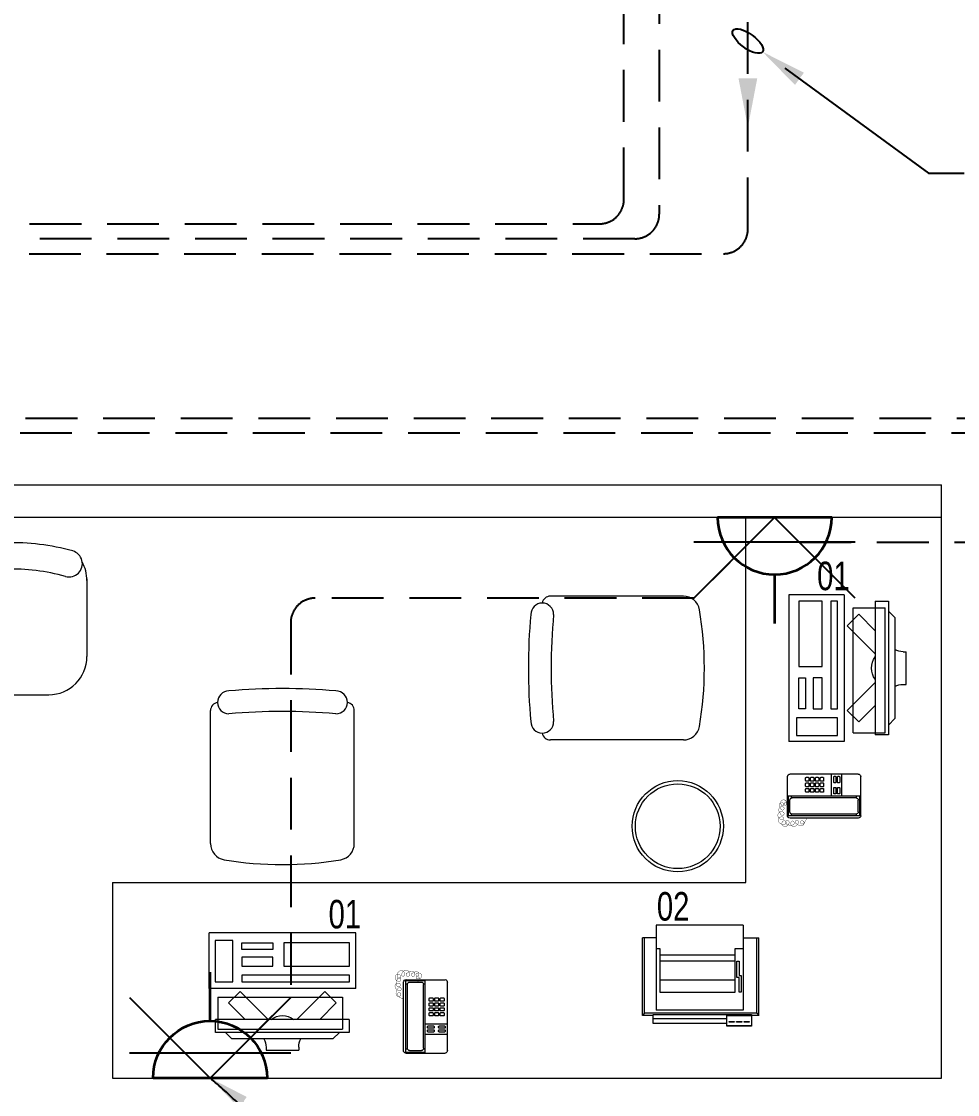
# Model space of a CAD drawing. Header units: inches. Extents: x -12418 to 57169, y -29325 to 19878.
# Drawn here: x 26727 to 29599, y -4617 to -1326 of the extents above; entities that cross this region are included whole.
import ezdxf
from ezdxf import colors
from ezdxf.entities.mleader import LeaderData, LeaderLine
from ezdxf.enums import TextEntityAlignment as Align
from ezdxf.math import Vec2, Vec3

# ---------------------------------------------------------------- set-up
doc = ezdxf.new("R2010")
doc.units = ezdxf.units.IN
doc.header["$LTSCALE"] = 25
doc.header["$MEASUREMENT"] = 0
doc.linetypes.add('DASHDOT', pattern=[25.4, 12.7, -6.35, 0, -6.35])
doc.linetypes.add('HIDDEN', pattern=[9.525, 6.35, -3.175])
doc.layers.get('0').update_dxf_attribs({"color": 8})
doc.layers.get('Defpoints').update_dxf_attribs({"color": 8})
for name, color, linetype, lineweight in [('00-Ground Floor$0$72_EGR_EQP_TAG', 142, 'Continuous', 5), ('00-Ground Floor$0$LOADING', 253, 'Continuous', 5), ('00-Ground Floor$0$Walls', 251, 'Continuous', 5), ('E-LITE-CIRC @ 100', 6, 'Continuous', 25), ('E-LITE-CLNG-CNDT', 6, 'DASHDOT', 35), ('E-LITE-EXIT-NUMB', 6, 'Continuous', 25), ('E-POWR-FLOR-CNDT', 6, 'HIDDEN', 25), ('E-POWR-FLOR-CNDT @ 100', 6, 'HIDDEN', 25), ('E-POWR-TEXT @ 100', 6, 'Continuous', 25), ('E-POWR-WALL @ 100', 4, 'Continuous', 35)]:
    doc.layers.add(name, color=color, linetype=linetype, lineweight=lineweight)
doc.styles.add('00-Ground Floor$0$Standard', font='arial.ttf')
doc.styles.add('00-Ground Floor$0$X3G_ENTITY_257CFD', font='swisscl.ttf', dxfattribs={"height": 200})
doc.styles.add('DC_Elc_Romans', font='elc_romans.shx', dxfattribs={"width": 0.7})
doc.styles.add('DC_Simplex', font='SIMPLEX.shx', dxfattribs={"width": 0.7})

# ---------------------------------------------------------------- blocks, each defined once
blk = doc.blocks.new('00-Ground Floor$0$GF21021-P')
for p, q in [((-0.2207, 0.4756), (-0.2207, 0.0675)), ((0.2205, 0.4756), (0.2205, 0.0675))]:
    blk.add_line(p, q)
for centre, radius, start, end in [((-0.0001, -0.5295), 1.0695, 80.3671, 99.6329), ((-0.1707, 0.4756), 0.05, 99.6329, 180), ((0.1705, 0.4756), 0.05, 0, 80.3671), ((-0.1957, 0.0675), 0.025, 180, 261.4721), ((-0.1643, 0.0425), 0.0351, 90, 270), ((0, 1.8467), 1.7767, 264.6946, 275.3053), ((0.1641, 0.0425), 0.0351, 270, 90), ((0.1955, 0.0675), 0.025, 278.5279, 0), ((0, 1.8314), 1.8314, 264.8532, 275.147)]:
    blk.add_arc(centre, radius, start, end)
blk = doc.blocks.new('00-Ground Floor$0$DM20079-P')
at = {"color": 0}
for p, q in [((-0.0686, 0.217), (-0.0686, 0.008)), ((-0.0616, 0.225), (0.0594, 0.225)), ((-0.0616, 0.225), (-0.0616, 0)), ((-0.0616, 0.222), (-0.0016, 0.222)), ((-0.0616, 0.212), (-0.0565, 0.212)), ((-0.0566, 0.2105), (-0.0566, 0.0145)), ((-0.0496, 0.2175), (-0.0136, 0.2175)), ((-0.0068, 0.212), (-0.0016, 0.212)), ((-0.0066, 0.2105), (-0.0066, 0.0145)), ((-0.0016, 0.225), (-0.0016, 0)), ((0.0664, 0.217), (0.0664, 0.008)), ((-0.0016, 0.1675), (0.0664, 0.1675)), ((-0.0016, 0.135), (0.0664, 0.135)), ((-0.0616, 0.013), (-0.0565, 0.013)), ((-0.0616, 0.003), (-0.0016, 0.003)), ((-0.0594, 0), (0.0594, 0)), ((-0.0496, 0.0075), (-0.0136, 0.0075)), ((-0.0068, 0.013), (-0.0016, 0.013))]:
    blk.add_line(p, q, dxfattribs=at)
for points in [[(0.0074, 0.1605, 0.414214), (0.0054, 0.1585), (0.0054, 0.1555, 0.414214), (0.0074, 0.1535), (0.0234, 0.1535, 0.414214), (0.0254, 0.1555), (0.0254, 0.1585, 0.414214), (0.0234, 0.1605)], [(0.0234, 0.142, 0.414214), (0.0254, 0.144), (0.0254, 0.147, 0.414214), (0.0234, 0.149), (0.0074, 0.149, 0.414214), (0.0054, 0.147), (0.0054, 0.144, 0.414214), (0.0074, 0.142)], [(0.0574, 0.1535, 0.414214), (0.0594, 0.1555), (0.0594, 0.1585, 0.414214), (0.0574, 0.1605), (0.0414, 0.1605, 0.414214), (0.0394, 0.1585), (0.0394, 0.1555, 0.414214), (0.0414, 0.1535)], [(0.0574, 0.142, 0.414214), (0.0594, 0.144), (0.0594, 0.147, 0.414214), (0.0574, 0.149), (0.0414, 0.149, 0.414214), (0.0394, 0.147), (0.0394, 0.144, 0.414214), (0.0414, 0.142)], [(0.0104, 0.103, 0.414214), (0.0124, 0.101), (0.0204, 0.101, 0.414214), (0.0224, 0.103), (0.0224, 0.109, 0.414214), (0.0204, 0.111), (0.0124, 0.111, 0.414214), (0.0104, 0.109)], [(0.0274, 0.103, 0.414214), (0.0294, 0.101), (0.0374, 0.101, 0.414214), (0.0394, 0.103), (0.0394, 0.109, 0.414214), (0.0374, 0.111), (0.0294, 0.111, 0.414214), (0.0274, 0.109)], [(0.0444, 0.103, 0.414214), (0.0464, 0.101), (0.0544, 0.101, 0.414214), (0.0564, 0.103), (0.0564, 0.109, 0.414214), (0.0544, 0.111), (0.0464, 0.111, 0.414214), (0.0444, 0.109)], [(0.0104, 0.088, 0.414214), (0.0124, 0.086), (0.0204, 0.086, 0.414214), (0.0224, 0.088), (0.0224, 0.094, 0.414214), (0.0204, 0.096), (0.0124, 0.096, 0.414214), (0.0104, 0.094)], [(0.0104, 0.073, 0.414214), (0.0124, 0.071), (0.0204, 0.071, 0.414214), (0.0224, 0.073), (0.0224, 0.079, 0.414214), (0.0204, 0.081), (0.0124, 0.081, 0.414214), (0.0104, 0.079)], [(0.0104, 0.058, 0.414214), (0.0124, 0.056), (0.0204, 0.056, 0.414214), (0.0224, 0.058), (0.0224, 0.064, 0.414214), (0.0204, 0.066), (0.0124, 0.066, 0.414214), (0.0104, 0.064)], [(0.0274, 0.088, 0.414214), (0.0294, 0.086), (0.0374, 0.086, 0.414214), (0.0394, 0.088), (0.0394, 0.094, 0.414214), (0.0374, 0.096), (0.0294, 0.096, 0.414214), (0.0274, 0.094)], [(0.0274, 0.073, 0.414214), (0.0294, 0.071), (0.0374, 0.071, 0.414214), (0.0394, 0.073), (0.0394, 0.079, 0.414214), (0.0374, 0.081), (0.0294, 0.081, 0.414214), (0.0274, 0.079)], [(0.0274, 0.058, 0.414214), (0.0294, 0.056), (0.0374, 0.056, 0.414214), (0.0394, 0.058), (0.0394, 0.064, 0.414214), (0.0374, 0.066), (0.0294, 0.066, 0.414214), (0.0274, 0.064)], [(0.0444, 0.088, 0.414214), (0.0464, 0.086), (0.0544, 0.086, 0.414214), (0.0564, 0.088), (0.0564, 0.094, 0.414214), (0.0544, 0.096), (0.0464, 0.096, 0.414214), (0.0444, 0.094)], [(0.0444, 0.073, 0.414214), (0.0464, 0.071), (0.0544, 0.071, 0.414214), (0.0564, 0.073), (0.0564, 0.079, 0.414214), (0.0544, 0.081), (0.0464, 0.081, 0.414214), (0.0444, 0.079)], [(0.0444, 0.058, 0.414214), (0.0464, 0.056), (0.0544, 0.056, 0.414214), (0.0564, 0.058), (0.0564, 0.064, 0.414214), (0.0544, 0.066), (0.0464, 0.066, 0.414214), (0.0444, 0.064)]]:
    blk.add_lwpolyline(points, format="xyb", close=True, dxfattribs=at)
at = {"color": 0, "const_width": 0.001}
blk.add_lwpolyline([(-0.0686, 0.059, 0.184574), (-0.0861, 0.0478, 1.44364), (-0.0769, 0.0452, 0.837915), (-0.0907, 0.0465, 0.30536), (-0.0835, 0.0248, 1.584726), (-0.0815, 0.034, 0.253153), (-0.094, 0.0228, 0.874198), (-0.0776, 0.0142, 0.915253), (-0.0897, 0.0168, 0.223821), (-0.0874, -0.0011, 1.703343), (-0.0796, 0.005, 0.588962), (-0.0934, -0.0114, 0.717795), (-0.0769, -0.0108, 0.983104), (-0.0875, -0.0075, 0.326362), (-0.0815, -0.0259, 0.758716), (-0.0657, -0.0134, 0.906186), (-0.0743, -0.016, 0.189488), (-0.067, -0.0272, 0.7948), (-0.0506, -0.0127, 1.223996), (-0.0585, -0.0193, 0.072149), (-0.0473, -0.0259, 0.645886), (-0.0341, -0.0134, 1.366917), (-0.042, -0.0193, 0.078415), (-0.0315, -0.0246, 0.723006), (-0.0229, -0.0127, 1.105484), (-0.0289, -0.018, 0.327892), (-0.017, -0.0193, 0.446638), (-0.0144, -0.0068, 0.327263), (-0.0269, -0.0029, 1.240441), (-0.0229, -0.0094, 0.611307), (-0.0278, 0.0075)], format="xyb", dxfattribs=at)
at = {"color": 0}
for centre, radius, start, end in [((-0.0605, 0.217), 0.00813, 97.9633, 179.6649), ((-0.0496, 0.2105), 0.007, 90, 180), ((-0.0136, 0.2105), 0.007, 0, 90), ((0.0582, 0.217), 0.00813, 0.3351, 82.0367), ((-0.0605, 0.008), 0.00813, 180.3351, 277.9633), ((-0.0496, 0.0145), 0.007, 180, 270), ((-0.0136, 0.0145), 0.007, 270, 0), ((0.0582, 0.008), 0.00813, 277.9633, 359.6649)]:
    blk.add_arc(centre, radius, start, end, dxfattribs=at)
blk = doc.blocks.new('00-Ground Floor$0$ITCWLS1-P')
at = {"layer": '00-Ground Floor$0$LOADING'}
for p, q in [((-0.2651, 0.43, 0), (-0.3051, 0.43, 0)), ((-0.3051, 0.43, 0), (-0.3051, 0.02, 0)), ((-0.2651, 0.43, 0), (-0.2651, 0.02, 0)), ((-0.17, 0.45), (-0.17, 0)), ((-0.17, 0.45), (0, 0.45)), ((-0.1496, 0.4305), (-0.1291, 0.4305)), ((-0.1291, 0.4305), (-0.1291, 0.4089)), ((0, 0.45), (0, 0)), ((-0.3251, 0.38, 0), (-0.3051, 0.4, 0)), ((-0.197, 0.4094), (-0.295, 0.4094)), ((-0.295, 0.0264), (-0.295, 0.4094)), ((-0.197, 0.0264), (-0.197, 0.4094)), ((-0.3251, 0.38, 0), (-0.3251, 0.07, 0)), ((-0.3503, 0.275), (-0.3596, 0.275)), ((-0.3596, 0.175), (-0.3596, 0.275)), ((-0.3503, 0.175), (-0.3596, 0.175)), ((-0.3251, 0.07, 0), (-0.3051, 0.05, 0)), ((-0.3051, 0.02, 0), (-0.2651, 0.02, 0)), ((-0.197, 0.0264), (-0.295, 0.0264)), ((-0.17, 0), (0, 0))]:
    blk.add_line(p, q, dxfattribs=at)
at = {"layer": '00-Ground Floor$0$LOADING', "extrusion": (2.48281e-10, 3.18408e-10, -1)}
for p, q in [((-0.2651, 0.3395), (-0.2144, 0.3902)), ((-0.1791, 0.3548), (-0.2144, 0.3902)), ((-0.2651, 0.2688), (-0.1791, 0.3548))]:
    blk.add_line(p, q, dxfattribs=at)
at = {"layer": '00-Ground Floor$0$LOADING', "extrusion": (2.48281e-10, -3.18408e-10, -1)}
for p, q in [((-0.2651, 0.1812), (-0.1791, 0.0952)), ((-0.2651, 0.1105), (-0.2144, 0.0598)), ((-0.1791, 0.0952), (-0.2144, 0.0598))]:
    blk.add_line(p, q, dxfattribs=at)
at = {"layer": '00-Ground Floor$0$LOADING'}
for points in [[(-0.1291, 0.4089), (-0.1291, 0.1), (-0.1496, 0.1), (-0.1496, 0.4305)], [(-0.1496, 0.1), (-0.1496, 0.1), (-0.1496, 0.1), (-0.1496, 0.1), (-0.1496, 0.1), (-0.1496, 0.1), (-0.1496, 0.1), (-0.1496, 0.1), (-0.1496, 0.1)], [(-0.1496, 0.1), (-0.1496, 0.1), (-0.1496, 0.1), (-0.1496, 0.1), (-0.1496, 0.1), (-0.1496, 0.1), (-0.1496, 0.1), (-0.1496, 0.1), (-0.1496, 0.1), (-0.1496, 0.1), (-0.1496, 0.1), (-0.1496, 0.1), (-0.1496, 0.1), (-0.1496, 0.1), (-0.1496, 0.1), (-0.1496, 0.1), (-0.1496, 0.1), (-0.1496, 0.1)], [(-0.1496, 0.1), (-0.1496, 0.1), (-0.1496, 0.1), (-0.1496, 0.1), (-0.1496, 0.1), (-0.1496, 0.1), (-0.1496, 0.1), (-0.1496, 0.1), (-0.1496, 0.1), (-0.1496, 0.1)], [(-0.1496, 0.1), (-0.1496, 0.1), (-0.1496, 0.1), (-0.1496, 0.1), (-0.1496, 0.1), (-0.1496, 0.1), (-0.1496, 0.1)], [(-0.1496, 0.1), (-0.1496, 0.1), (-0.1496, 0.1), (-0.1496, 0.1), (-0.1496, 0.1), (-0.1496, 0.1), (-0.1496, 0.1), (-0.1496, 0.1), (-0.1496, 0.1), (-0.1496, 0.1)], [(-0.1496, 0.1), (-0.1496, 0.1), (-0.1496, 0.1), (-0.1496, 0.1), (-0.1496, 0.1), (-0.1496, 0.1), (-0.1496, 0.1), (-0.1496, 0.1), (-0.1496, 0.1), (-0.1496, 0.1), (-0.1496, 0.1), (-0.1496, 0.1), (-0.1496, 0.1), (-0.1496, 0.1), (-0.1496, 0.1)], [(-0.1496, 0.1), (-0.1496, 0.1), (-0.1496, 0.1), (-0.1496, 0.1), (-0.1496, 0.1), (-0.1496, 0.1), (-0.1496, 0.1), (-0.1496, 0.1), (-0.1496, 0.1), (-0.1496, 0.1)], [(-0.1496, 0.1), (-0.1496, 0.1), (-0.1496, 0.1), (-0.1496, 0.1), (-0.1496, 0.1), (-0.1496, 0.1), (-0.1496, 0.1), (-0.1496, 0.1), (-0.1496, 0.1), (-0.1496, 0.1)], [(-0.1496, 0.1), (-0.1496, 0.1), (-0.1496, 0.1), (-0.1496, 0.1), (-0.1496, 0.1), (-0.1496, 0.1), (-0.1496, 0.1), (-0.1496, 0.1), (-0.1496, 0.1), (-0.1496, 0.1), (-0.1496, 0.1), (-0.1496, 0.1), (-0.1496, 0.1), (-0.1496, 0.1), (-0.1496, 0.1), (-0.1496, 0.1), (-0.1496, 0.1), (-0.1496, 0.1), (-0.1496, 0.1), (-0.1496, 0.1), (-0.1496, 0.1), (-0.1496, 0.1), (-0.1496, 0.1), (-0.1496, 0.1), (-0.1496, 0.1), (-0.1496, 0.1), (-0.1496, 0.1), (-0.1496, 0.1), (-0.1496, 0.1), (-0.1496, 0.1), (-0.1496, 0.1), (-0.1496, 0.1), (-0.1496, 0.1), (-0.1496, 0.1), (-0.1496, 0.1), (-0.1496, 0.1), (-0.1496, 0.1), (-0.1496, 0.1), (-0.1496, 0.1), (-0.1496, 0.1), (-0.1496, 0.1), (-0.1496, 0.1), (-0.1496, 0.1), (-0.1496, 0.1), (-0.1496, 0.1), (-0.1496, 0.1), (-0.1496, 0.1), (-0.1496, 0.1), (-0.1496, 0.1), (-0.1496, 0.1), (-0.1496, 0.1), (-0.1496, 0.1), (-0.1496, 0.1), (-0.1496, 0.1)], [(-0.1496, 0.1), (-0.1496, 0.1), (-0.1496, 0.1), (-0.1496, 0.1), (-0.1496, 0.1), (-0.1496, 0.1), (-0.1496, 0.1), (-0.1496, 0.1), (-0.1496, 0.1), (-0.1496, 0.1), (-0.1496, 0.1), (-0.1496, 0.1), (-0.1496, 0.1), (-0.1496, 0.1), (-0.1496, 0.1), (-0.1496, 0.1), (-0.1496, 0.1), (-0.1496, 0.1), (-0.1496, 0.1), (-0.1496, 0.1), (-0.1496, 0.1), (-0.1496, 0.1), (-0.1496, 0.1), (-0.1496, 0.1), (-0.1496, 0.1), (-0.1496, 0.1), (-0.1496, 0.1), (-0.1496, 0.1), (-0.1496, 0.1), (-0.1496, 0.1), (-0.1496, 0.1), (-0.1496, 0.1), (-0.1496, 0.1), (-0.1496, 0.1), (-0.1496, 0.1), (-0.1496, 0.1), (-0.1496, 0.1), (-0.1496, 0.1), (-0.1496, 0.1), (-0.1496, 0.1), (-0.1496, 0.1), (-0.1496, 0.1), (-0.1496, 0.1), (-0.1496, 0.1), (-0.1496, 0.1), (-0.1496, 0.1), (-0.1496, 0.1), (-0.1496, 0.1), (-0.1496, 0.1), (-0.1496, 0.1), (-0.1496, 0.1), (-0.1496, 0.1), (-0.1496, 0.1), (-0.1496, 0.1), (-0.1496, 0.1), (-0.1496, 0.1), (-0.1496, 0.1), (-0.1496, 0.1), (-0.1496, 0.1), (-0.1496, 0.1), (-0.1496, 0.1), (-0.1496, 0.1), (-0.1496, 0.1), (-0.1496, 0.1), (-0.1496, 0.1), (-0.1496, 0.1), (-0.1496, 0.1), (-0.1496, 0.1), (-0.1496, 0.1), (-0.1496, 0.1), (-0.1496, 0.1), (-0.1496, 0.1), (-0.1496, 0.1), (-0.1496, 0.1), (-0.1496, 0.1), (-0.1496, 0.1), (-0.1496, 0.1), (-0.1496, 0.1), (-0.1496, 0.1), (-0.1496, 0.1), (-0.1496, 0.1), (-0.1496, 0.1), (-0.1496, 0.1), (-0.1496, 0.1), (-0.1496, 0.1), (-0.1496, 0.1), (-0.1496, 0.1), (-0.1496, 0.1), (-0.1496, 0.1)], [(-0.1496, 0.1), (-0.1496, 0.1), (-0.1496, 0.1), (-0.1496, 0.1), (-0.1496, 0.1), (-0.1496, 0.1), (-0.1496, 0.1), (-0.1496, 0.1), (-0.1496, 0.1), (-0.1496, 0.1), (-0.1496, 0.1), (-0.1496, 0.1)], [(-0.1496, 0.1), (-0.1496, 0.1), (-0.1496, 0.1), (-0.1496, 0.1), (-0.1496, 0.1), (-0.1496, 0.1), (-0.1496, 0.1)], [(-0.1496, 0.1), (-0.1496, 0.1), (-0.1496, 0.1), (-0.1496, 0.1), (-0.1496, 0.1), (-0.1496, 0.1), (-0.1496, 0.1), (-0.1496, 0.1), (-0.1496, 0.1), (-0.1496, 0.1), (-0.1496, 0.1), (-0.1496, 0.1), (-0.1496, 0.1), (-0.1496, 0.1), (-0.1496, 0.1), (-0.1496, 0.1), (-0.1496, 0.1)], [(-0.1496, 0.1), (-0.1496, 0.1), (-0.1496, 0.1), (-0.1496, 0.1), (-0.1496, 0.1), (-0.1496, 0.1), (-0.1496, 0.1), (-0.1496, 0.1), (-0.1496, 0.1), (-0.1496, 0.1), (-0.1496, 0.1), (-0.1496, 0.1), (-0.1496, 0.1), (-0.1496, 0.1), (-0.1496, 0.1), (-0.1496, 0.1), (-0.1496, 0.1), (-0.1496, 0.1), (-0.1496, 0.1), (-0.1496, 0.1), (-0.1496, 0.1), (-0.1496, 0.1), (-0.1496, 0.1), (-0.1496, 0.1), (-0.1496, 0.1), (-0.1496, 0.1), (-0.1496, 0.1), (-0.1496, 0.1), (-0.1496, 0.1), (-0.1496, 0.1), (-0.1496, 0.1), (-0.1496, 0.1), (-0.1496, 0.1), (-0.1496, 0.1), (-0.1496, 0.1), (-0.1496, 0.1), (-0.1496, 0.1), (-0.1496, 0.1), (-0.1496, 0.1), (-0.1496, 0.1), (-0.1496, 0.1), (-0.1496, 0.1), (-0.1496, 0.1), (-0.1496, 0.1), (-0.1496, 0.1), (-0.1496, 0.1), (-0.1496, 0.1), (-0.1496, 0.1), (-0.1496, 0.1), (-0.1496, 0.1), (-0.1496, 0.1), (-0.1496, 0.1), (-0.1496, 0.1), (-0.1496, 0.1), (-0.1496, 0.1), (-0.1496, 0.1), (-0.1496, 0.1), (-0.1496, 0.1), (-0.1496, 0.1), (-0.1496, 0.1), (-0.1496, 0.1), (-0.1496, 0.1), (-0.1496, 0.1), (-0.1496, 0.1), (-0.1496, 0.1), (-0.1496, 0.1), (-0.1496, 0.1), (-0.1496, 0.1), (-0.1496, 0.1), (-0.1496, 0.1), (-0.1496, 0.1), (-0.1496, 0.1), (-0.1496, 0.1), (-0.1496, 0.1), (-0.1496, 0.1), (-0.1496, 0.1), (-0.1496, 0.1), (-0.1496, 0.1), (-0.1496, 0.1), (-0.1496, 0.1), (-0.1496, 0.1), (-0.1496, 0.1), (-0.1496, 0.1), (-0.1496, 0.1), (-0.1496, 0.1), (-0.1496, 0.1), (-0.1496, 0.1), (-0.1496, 0.1), (-0.1496, 0.1), (-0.1496, 0.1), (-0.1496, 0.1), (-0.1496, 0.1), (-0.1496, 0.1), (-0.1496, 0.1), (-0.1496, 0.1), (-0.1496, 0.1), (-0.1496, 0.1), (-0.1496, 0.1), (-0.1496, 0.1), (-0.1496, 0.1), (-0.1496, 0.1), (-0.1496, 0.1), (-0.1496, 0.1), (-0.1496, 0.1), (-0.1496, 0.1), (-0.1496, 0.1), (-0.1496, 0.1), (-0.1496, 0.1), (-0.1496, 0.1), (-0.1496, 0.1), (-0.1496, 0.1)], [(-0.1496, 0.1), (-0.1496, 0.1), (-0.1496, 0.1), (-0.1496, 0.1), (-0.1496, 0.1), (-0.1496, 0.1), (-0.1496, 0.1), (-0.1496, 0.1)]]:
    blk.add_lwpolyline(points, dxfattribs=at)
for points in [[(-0.1019, 0.4305), (-0.0304, 0.4305), (-0.0304, 0.2294), (-0.1019, 0.2294)], [(-0.1019, 0.1954), (-0.0747, 0.1954), (-0.0747, 0.1), (-0.1019, 0.1)], [(-0.0304, 0.1954), (-0.0508, 0.1954), (-0.0508, 0.1), (-0.0304, 0.1)], [(-0.1496, 0.1), (-0.1496, 0.1), (-0.1496, 0.1), (-0.1496, 0.1), (-0.1496, 0.1), (-0.1496, 0.1), (-0.1496, 0.1), (-0.1496, 0.1), (-0.1496, 0.1), (-0.1496, 0.1), (-0.1496, 0.1), (-0.1496, 0.1), (-0.1496, 0.1), (-0.1496, 0.1), (-0.1496, 0.1), (-0.1496, 0.1), (-0.1496, 0.1), (-0.1496, 0.1), (-0.1496, 0.1), (-0.1496, 0.1), (-0.1496, 0.1), (-0.1496, 0.1), (-0.1496, 0.1), (-0.1496, 0.1), (-0.1496, 0.1), (-0.1496, 0.1), (-0.1496, 0.1), (-0.1496, 0.1), (-0.1496, 0.1), (-0.1496, 0.1), (-0.1496, 0.1), (-0.1496, 0.1), (-0.1496, 0.1), (-0.1496, 0.1), (-0.1496, 0.1), (-0.1496, 0.1), (-0.1496, 0.1), (-0.1496, 0.1), (-0.1496, 0.1), (-0.1496, 0.1), (-0.1496, 0.1), (-0.1496, 0.1), (-0.1496, 0.1), (-0.1496, 0.1), (-0.1496, 0.1), (-0.1496, 0.1), (-0.1496, 0.1), (-0.1496, 0.1), (-0.1496, 0.1), (-0.1496, 0.1), (-0.1496, 0.1), (-0.1496, 0.1), (-0.1496, 0.1), (-0.1496, 0.1), (-0.1496, 0.1), (-0.1496, 0.1), (-0.1496, 0.1), (-0.1496, 0.1), (-0.1496, 0.1), (-0.1496, 0.1), (-0.1496, 0.1), (-0.1496, 0.1), (-0.1496, 0.1), (-0.1496, 0.1), (-0.1496, 0.1), (-0.1496, 0.1), (-0.1496, 0.1), (-0.1496, 0.1), (-0.1496, 0.1), (-0.1496, 0.1), (-0.1496, 0.1), (-0.1496, 0.1), (-0.1496, 0.1), (-0.1496, 0.1), (-0.1496, 0.1), (-0.1496, 0.1), (-0.1496, 0.1), (-0.1496, 0.1), (-0.1496, 0.1), (-0.1496, 0.1), (-0.1496, 0.1), (-0.1496, 0.1), (-0.1496, 0.1), (-0.1496, 0.1), (-0.1496, 0.1), (-0.1496, 0.1), (-0.1496, 0.1), (-0.1496, 0.1), (-0.1496, 0.1), (-0.1496, 0.1), (-0.1496, 0.1), (-0.1496, 0.1), (-0.1496, 0.1), (-0.1496, 0.1), (-0.1496, 0.1), (-0.1496, 0.1), (-0.1496, 0.1), (-0.1496, 0.1), (-0.1496, 0.1), (-0.1496, 0.1), (-0.1496, 0.1), (-0.1496, 0.1), (-0.1496, 0.1), (-0.1496, 0.1), (-0.1496, 0.1), (-0.1496, 0.1), (-0.1496, 0.1), (-0.1496, 0.1), (-0.1496, 0.1), (-0.1496, 0.1), (-0.1496, 0.1), (-0.1496, 0.1), (-0.1496, 0.1), (-0.1496, 0.1), (-0.1496, 0.1), (-0.1496, 0.1), (-0.1496, 0.1), (-0.1496, 0.1), (-0.1496, 0.1), (-0.1496, 0.1), (-0.1496, 0.1), (-0.1496, 0.1), (-0.1496, 0.1), (-0.1496, 0.1), (-0.1496, 0.1), (-0.1496, 0.1), (-0.1496, 0.1), (-0.1496, 0.1), (-0.1496, 0.1), (-0.1496, 0.1), (-0.1496, 0.1), (-0.1496, 0.1), (-0.1496, 0.1), (-0.1496, 0.1), (-0.1496, 0.1), (-0.1496, 0.1), (-0.1496, 0.1), (-0.1496, 0.1), (-0.1496, 0.1), (-0.1496, 0.1), (-0.1496, 0.1), (-0.1496, 0.1), (-0.1496, 0.1), (-0.1496, 0.1), (-0.1496, 0.1), (-0.1496, 0.1), (-0.1496, 0.1), (-0.1496, 0.1), (-0.1496, 0.1), (-0.1496, 0.1), (-0.1496, 0.1), (-0.1496, 0.1), (-0.1496, 0.1), (-0.1496, 0.1), (-0.1496, 0.1), (-0.1496, 0.1), (-0.1496, 0.1), (-0.1496, 0.1), (-0.1496, 0.1), (-0.1496, 0.1), (-0.1496, 0.1), (-0.1496, 0.1), (-0.1496, 0.1), (-0.1496, 0.1), (-0.1496, 0.1), (-0.1496, 0.1), (-0.1496, 0.1), (-0.1496, 0.1), (-0.1496, 0.1), (-0.1496, 0.1), (-0.1496, 0.1), (-0.1496, 0.1), (-0.1496, 0.1), (-0.1496, 0.1), (-0.1496, 0.1), (-0.1496, 0.1), (-0.1496, 0.1), (-0.1496, 0.1), (-0.1496, 0.1), (-0.1496, 0.1), (-0.1496, 0.1), (-0.1496, 0.1), (-0.1496, 0.1), (-0.1496, 0.1), (-0.1496, 0.1), (-0.1496, 0.1), (-0.1496, 0.1), (-0.1496, 0.1), (-0.1496, 0.1), (-0.1496, 0.1), (-0.1496, 0.1), (-0.1496, 0.1), (-0.1496, 0.1), (-0.1496, 0.1), (-0.1496, 0.1), (-0.1496, 0.1), (-0.1496, 0.1), (-0.1496, 0.1), (-0.1496, 0.1), (-0.1496, 0.1), (-0.1496, 0.1), (-0.1496, 0.1), (-0.1496, 0.1), (-0.1496, 0.1), (-0.1496, 0.1), (-0.1496, 0.1), (-0.1496, 0.1), (-0.1496, 0.1), (-0.1496, 0.1), (-0.1496, 0.1), (-0.1496, 0.1), (-0.1496, 0.1), (-0.1496, 0.1), (-0.1496, 0.1), (-0.1496, 0.1), (-0.1496, 0.1), (-0.1496, 0.1), (-0.1496, 0.1), (-0.1496, 0.1), (-0.1496, 0.1), (-0.1496, 0.1), (-0.1496, 0.1), (-0.1496, 0.1), (-0.1496, 0.1), (-0.1496, 0.1), (-0.1496, 0.1), (-0.1496, 0.1), (-0.1496, 0.1), (-0.1496, 0.1), (-0.1496, 0.1), (-0.1496, 0.1), (-0.1496, 0.1), (-0.1496, 0.1), (-0.1496, 0.1), (-0.1496, 0.1), (-0.1496, 0.1), (-0.1496, 0.1), (-0.1496, 0.1), (-0.1496, 0.1), (-0.1496, 0.1), (-0.1496, 0.1), (-0.1496, 0.1), (-0.1496, 0.1), (-0.1496, 0.1), (-0.1496, 0.1), (-0.1496, 0.1), (-0.1496, 0.1), (-0.1496, 0.1), (-0.1496, 0.1), (-0.1496, 0.1), (-0.1496, 0.1), (-0.1496, 0.1), (-0.1496, 0.1), (-0.1496, 0.1), (-0.1496, 0.1), (-0.1496, 0.1), (-0.1496, 0.1), (-0.1496, 0.1), (-0.1496, 0.1), (-0.1496, 0.1), (-0.1496, 0.1), (-0.1496, 0.1), (-0.1496, 0.1), (-0.1496, 0.1), (-0.1496, 0.1), (-0.1496, 0.1), (-0.1496, 0.1), (-0.1496, 0.1), (-0.1496, 0.1), (-0.1496, 0.1), (-0.1496, 0.1), (-0.1496, 0.1), (-0.1496, 0.1), (-0.1496, 0.1), (-0.1496, 0.1), (-0.1496, 0.1), (-0.1496, 0.1)], [(-0.1496, 0.1), (-0.1496, 0.1), (-0.1496, 0.1), (-0.1496, 0.1), (-0.1496, 0.1), (-0.1496, 0.1), (-0.1496, 0.1), (-0.1496, 0.1), (-0.1496, 0.1), (-0.1496, 0.1), (-0.1496, 0.1), (-0.1496, 0.1), (-0.1496, 0.1), (-0.1496, 0.1), (-0.1496, 0.1), (-0.1496, 0.1), (-0.1496, 0.1), (-0.1496, 0.1), (-0.1496, 0.1), (-0.1496, 0.1), (-0.1496, 0.1), (-0.1496, 0.1), (-0.1496, 0.1), (-0.1496, 0.1), (-0.1496, 0.1), (-0.1496, 0.1), (-0.1496, 0.1), (-0.1496, 0.1), (-0.1496, 0.1), (-0.1496, 0.1), (-0.1496, 0.1), (-0.1496, 0.1), (-0.1496, 0.1), (-0.1496, 0.1), (-0.1496, 0.1), (-0.1496, 0.1), (-0.1496, 0.1), (-0.1496, 0.1), (-0.1496, 0.1), (-0.1496, 0.1), (-0.1496, 0.1), (-0.1496, 0.1), (-0.1496, 0.1), (-0.1496, 0.1), (-0.1496, 0.1), (-0.1496, 0.1), (-0.1496, 0.1), (-0.1496, 0.1), (-0.1496, 0.1), (-0.1496, 0.1), (-0.1496, 0.1), (-0.1496, 0.1), (-0.1496, 0.1), (-0.1496, 0.1), (-0.1496, 0.1), (-0.1496, 0.1), (-0.1496, 0.1), (-0.1496, 0.1), (-0.1496, 0.1), (-0.1496, 0.1), (-0.1496, 0.1), (-0.1496, 0.1), (-0.1496, 0.1), (-0.1496, 0.1), (-0.1496, 0.1), (-0.1496, 0.1), (-0.1496, 0.1), (-0.1496, 0.1), (-0.1496, 0.1), (-0.1496, 0.1), (-0.1496, 0.1), (-0.1496, 0.1), (-0.1496, 0.1), (-0.1496, 0.1), (-0.1496, 0.1), (-0.1496, 0.1), (-0.1496, 0.1), (-0.1496, 0.1), (-0.1496, 0.1), (-0.1496, 0.1), (-0.1496, 0.1), (-0.1496, 0.1), (-0.1496, 0.1), (-0.1496, 0.1), (-0.1496, 0.1), (-0.1496, 0.1), (-0.1496, 0.1), (-0.1496, 0.1), (-0.1496, 0.1), (-0.1496, 0.1), (-0.1496, 0.1), (-0.1496, 0.1), (-0.1496, 0.1), (-0.1496, 0.1), (-0.1496, 0.1), (-0.1496, 0.1), (-0.1496, 0.1), (-0.1496, 0.1), (-0.1496, 0.1), (-0.1496, 0.1), (-0.1496, 0.1), (-0.1496, 0.1), (-0.1496, 0.1), (-0.1496, 0.1), (-0.1496, 0.1), (-0.1496, 0.1), (-0.1496, 0.1), (-0.1496, 0.1), (-0.1496, 0.1), (-0.1496, 0.1), (-0.1496, 0.1), (-0.1496, 0.1), (-0.1496, 0.1), (-0.1496, 0.1), (-0.1496, 0.1), (-0.1496, 0.1), (-0.1496, 0.1), (-0.1496, 0.1), (-0.1496, 0.1), (-0.1496, 0.1), (-0.1496, 0.1), (-0.1496, 0.1), (-0.1496, 0.1), (-0.1496, 0.1), (-0.1496, 0.1), (-0.1496, 0.1), (-0.1496, 0.1), (-0.1496, 0.1), (-0.1496, 0.1), (-0.1496, 0.1), (-0.1496, 0.1), (-0.1496, 0.1), (-0.1496, 0.1), (-0.1496, 0.1), (-0.1496, 0.1), (-0.1496, 0.1), (-0.1496, 0.1), (-0.1496, 0.1), (-0.1496, 0.1), (-0.1496, 0.1), (-0.1496, 0.1), (-0.1496, 0.1), (-0.1496, 0.1), (-0.1496, 0.1), (-0.1496, 0.1), (-0.1496, 0.1), (-0.1496, 0.1), (-0.1496, 0.1), (-0.1496, 0.1), (-0.1496, 0.1), (-0.1496, 0.1), (-0.1496, 0.1), (-0.1496, 0.1), (-0.1496, 0.1), (-0.1496, 0.1), (-0.1496, 0.1), (-0.1496, 0.1), (-0.1496, 0.1), (-0.1496, 0.1), (-0.1496, 0.1), (-0.1496, 0.1), (-0.1496, 0.1), (-0.1496, 0.1), (-0.1496, 0.1), (-0.1496, 0.1), (-0.1496, 0.1), (-0.1496, 0.1), (-0.1496, 0.1), (-0.1496, 0.1), (-0.1496, 0.1), (-0.1496, 0.1), (-0.1496, 0.1), (-0.1496, 0.1), (-0.1496, 0.1), (-0.1496, 0.1), (-0.1496, 0.1), (-0.1496, 0.1), (-0.1496, 0.1), (-0.1496, 0.1), (-0.1496, 0.1), (-0.1496, 0.1), (-0.1496, 0.1), (-0.1496, 0.1), (-0.1496, 0.1), (-0.1496, 0.1), (-0.1496, 0.1), (-0.1496, 0.1), (-0.1496, 0.1), (-0.1496, 0.1), (-0.1496, 0.1), (-0.1496, 0.1), (-0.1496, 0.1), (-0.1496, 0.1), (-0.1496, 0.1), (-0.1496, 0.1), (-0.1496, 0.1), (-0.1496, 0.1), (-0.1496, 0.1), (-0.1496, 0.1), (-0.1496, 0.1), (-0.1496, 0.1), (-0.1496, 0.1), (-0.1496, 0.1), (-0.1496, 0.1), (-0.1496, 0.1), (-0.1496, 0.1), (-0.1496, 0.1), (-0.1496, 0.1), (-0.1496, 0.1), (-0.1496, 0.1), (-0.1496, 0.1), (-0.1496, 0.1), (-0.1496, 0.1), (-0.1496, 0.1)], [(-0.1496, 0.1), (-0.1496, 0.1), (-0.1496, 0.1), (-0.1496, 0.1), (-0.1496, 0.1), (-0.1496, 0.1), (-0.1496, 0.1), (-0.1496, 0.1), (-0.1496, 0.1), (-0.1496, 0.1), (-0.1496, 0.1), (-0.1496, 0.1), (-0.1496, 0.1), (-0.1496, 0.1), (-0.1496, 0.1), (-0.1496, 0.1), (-0.1496, 0.1), (-0.1496, 0.1), (-0.1496, 0.1), (-0.1496, 0.1), (-0.1496, 0.1), (-0.1496, 0.1), (-0.1496, 0.1), (-0.1496, 0.1), (-0.1496, 0.1), (-0.1496, 0.1), (-0.1496, 0.1), (-0.1496, 0.1), (-0.1496, 0.1), (-0.1496, 0.1), (-0.1496, 0.1), (-0.1496, 0.1), (-0.1496, 0.1), (-0.1496, 0.1), (-0.1496, 0.1), (-0.1496, 0.1), (-0.1496, 0.1), (-0.1496, 0.1), (-0.1496, 0.1), (-0.1496, 0.1), (-0.1496, 0.1), (-0.1496, 0.1), (-0.1496, 0.1), (-0.1496, 0.1), (-0.1496, 0.1), (-0.1496, 0.1), (-0.1496, 0.1), (-0.1496, 0.1), (-0.1496, 0.1), (-0.1496, 0.1), (-0.1496, 0.1), (-0.1496, 0.1), (-0.1496, 0.1), (-0.1496, 0.1), (-0.1496, 0.1), (-0.1496, 0.1), (-0.1496, 0.1), (-0.1496, 0.1), (-0.1496, 0.1), (-0.1496, 0.1), (-0.1496, 0.1), (-0.1496, 0.1), (-0.1496, 0.1), (-0.1496, 0.1), (-0.1496, 0.1), (-0.1496, 0.1), (-0.1496, 0.1), (-0.1496, 0.1), (-0.1496, 0.1), (-0.1496, 0.1), (-0.1496, 0.1), (-0.1496, 0.1), (-0.1496, 0.1), (-0.1496, 0.1), (-0.1496, 0.1), (-0.1496, 0.1), (-0.1496, 0.1), (-0.1496, 0.1), (-0.1496, 0.1), (-0.1496, 0.1), (-0.1496, 0.1), (-0.1496, 0.1), (-0.1496, 0.1), (-0.1496, 0.1), (-0.1496, 0.1), (-0.1496, 0.1), (-0.1496, 0.1), (-0.1496, 0.1), (-0.1496, 0.1), (-0.1496, 0.1), (-0.1496, 0.1), (-0.1496, 0.1), (-0.1496, 0.1), (-0.1496, 0.1), (-0.1496, 0.1), (-0.1496, 0.1), (-0.1496, 0.1), (-0.1496, 0.1), (-0.1496, 0.1), (-0.1496, 0.1), (-0.1496, 0.1), (-0.1496, 0.1), (-0.1496, 0.1), (-0.1496, 0.1), (-0.1496, 0.1), (-0.1496, 0.1), (-0.1496, 0.1), (-0.1496, 0.1), (-0.1496, 0.1), (-0.1496, 0.1), (-0.1496, 0.1), (-0.1496, 0.1), (-0.1496, 0.1), (-0.1496, 0.1), (-0.1496, 0.1), (-0.1496, 0.1), (-0.1496, 0.1), (-0.1496, 0.1), (-0.1496, 0.1), (-0.1496, 0.1), (-0.1496, 0.1), (-0.1496, 0.1), (-0.1496, 0.1), (-0.1496, 0.1), (-0.1496, 0.1), (-0.1496, 0.1), (-0.1496, 0.1), (-0.1496, 0.1), (-0.1496, 0.1), (-0.1496, 0.1), (-0.1496, 0.1), (-0.1496, 0.1), (-0.1496, 0.1), (-0.1496, 0.1), (-0.1496, 0.1), (-0.1496, 0.1), (-0.1496, 0.1), (-0.1496, 0.1), (-0.1496, 0.1), (-0.1496, 0.1), (-0.1496, 0.1), (-0.1496, 0.1), (-0.1496, 0.1), (-0.1496, 0.1), (-0.1496, 0.1), (-0.1496, 0.1), (-0.1496, 0.1), (-0.1496, 0.1), (-0.1496, 0.1), (-0.1496, 0.1), (-0.1496, 0.1), (-0.1496, 0.1), (-0.1496, 0.1), (-0.1496, 0.1), (-0.1496, 0.1), (-0.1496, 0.1), (-0.1496, 0.1), (-0.1496, 0.1), (-0.1496, 0.1), (-0.1496, 0.1), (-0.1496, 0.1), (-0.1496, 0.1), (-0.1496, 0.1), (-0.1496, 0.1), (-0.1496, 0.1), (-0.1496, 0.1), (-0.1496, 0.1), (-0.1496, 0.1), (-0.1496, 0.1), (-0.1496, 0.1), (-0.1496, 0.1), (-0.1496, 0.1), (-0.1496, 0.1), (-0.1496, 0.1), (-0.1496, 0.1), (-0.1496, 0.1), (-0.1496, 0.1), (-0.1496, 0.1), (-0.1496, 0.1), (-0.1496, 0.1), (-0.1496, 0.1), (-0.1496, 0.1), (-0.1496, 0.1), (-0.1496, 0.1), (-0.1496, 0.1), (-0.1496, 0.1), (-0.1496, 0.1), (-0.1496, 0.1), (-0.1496, 0.1), (-0.1496, 0.1), (-0.1496, 0.1), (-0.1496, 0.1), (-0.1496, 0.1), (-0.1496, 0.1), (-0.1496, 0.1), (-0.1496, 0.1), (-0.1496, 0.1), (-0.1496, 0.1), (-0.1496, 0.1), (-0.1496, 0.1), (-0.1496, 0.1), (-0.1496, 0.1), (-0.1496, 0.1), (-0.1496, 0.1), (-0.1496, 0.1), (-0.1496, 0.1), (-0.1496, 0.1), (-0.1496, 0.1), (-0.1496, 0.1), (-0.1496, 0.1), (-0.1496, 0.1), (-0.1496, 0.1), (-0.1496, 0.1), (-0.1496, 0.1), (-0.1496, 0.1), (-0.1496, 0.1), (-0.1496, 0.1), (-0.1496, 0.1), (-0.1496, 0.1)], [(-0.1496, 0.0727), (-0.0236, 0.0727), (-0.0236, 0.0182), (-0.1496, 0.0182)]]:
    blk.add_lwpolyline(points, close=True, dxfattribs=at)
for centre, radius, start, end in [((-0.3503, 0.325), 0.05, 270, 300.3093), ((-0.3089, 0.225), 0.0556, 321.9431, 38.0569), ((-0.3503, 0.125), 0.05, 59.6907, 90)]:
    blk.add_arc(centre, radius, start, end, dxfattribs=at)
blk = doc.blocks.new('00-Ground Floor$0$WM00001-P')
at = {"layer": '00-Ground Floor$0$LOADING'}
for radius in [0.14, 0.13]:
    blk.add_circle((0, 0), radius, dxfattribs=at)
blk = doc.blocks.new('00-Ground Floor$0$3 seats beam chair')
at = {"layer": '00-Ground Floor$0$LOADING', "ltscale": 20}
for p, q in [((-740534, -1008988.2), (-740317.9, -1008988.2)), ((-740534, -1008988.2), (-740295.5, -1008988.2)), ((-740178.3, -1009367.9), (-740178.3, -1009105.4)), ((-740534, -1009485), (-740295.5, -1009485)), ((-740511, -1009485), (-740511, -1009602.9)), ((-740474.9, -1009485), (-740474.9, -1009602.9)), ((-740325, -1009485), (-740325, -1009602.9)), ((-740290.3, -1009484.9), (-740290.3, -1009602.9)), ((-740534, -1009602.8), (-740295.5, -1009602.8)), ((-740178.3, -1009720), (-740178.3, -1009982.5)), ((-740534, -1010099.7), (-740295.5, -1010099.7)), ((-740534, -1010099.7), (-740317.9, -1010099.7)), ((-740512.3, -1010099.6), (-740512.3, -1010212.3)), ((-740476.2, -1010099.6), (-740476.2, -1010212.3)), ((-740326.3, -1010099.6), (-740326.3, -1010212.3)), ((-740291.5, -1010099.6), (-740291.5, -1010212.4)), ((-740535.3, -1010212.3), (-740319.1, -1010212.3)), ((-740535.3, -1010212.3), (-740296.7, -1010212.3)), ((-740179.5, -1010592), (-740179.5, -1010329.5)), ((-740535.3, -1010709.2), (-740296.7, -1010709.2)), ((-740512.3, -1010821.9), (-740512.3, -1010709.2)), ((-740476.2, -1010821.9), (-740476.2, -1010709.2)), ((-740326.3, -1010821.9), (-740326.3, -1010709.2)), ((-740291.5, -1010821.9), (-740291.5, -1010709.1)), ((-740534, -1010821.8), (-740295.5, -1010821.8)), ((-740534, -1010821.8), (-740317.9, -1010821.8)), ((-740178.3, -1011201.5), (-740178.3, -1010939)), ((-740534, -1011318.7), (-740295.5, -1011318.7))]:
    blk.add_line(p, q, dxfattribs=at)
for centre, radius, start, end in [((-740528.8, -1009105.4), 117.2, 90, 118.9699), ((-740295.5, -1009105.4), 117.2, 0, 90), ((-740580.4, -1009042.7), 40.5, 344.361, 164.361), ((-739957.4, -1009217.1), 687.4, 164.361, 181.6247), ((-739957.4, -1009217.1), 606.4, 164.361, 181.8419), ((-739957.4, -1009256.1), 687.4, 178.3753, 195.639), ((-739957.4, -1009256.1), 606.4, 178.1581, 195.639), ((-740295.5, -1009367.9), 117.2, 270, 0), ((-740580.4, -1009430.5), 40.5, 195.639, 15.639), ((-740528.8, -1009367.9), 117.2, 241.0301, 270), ((-740528.8, -1009720), 117.2, 90, 118.9699), ((-740295.5, -1009720), 117.2, 0, 90), ((-739957.4, -1009831.8), 687.4, 164.361, 181.6247), ((-740580.4, -1009657.4), 40.5, 344.361, 164.361), ((-739957.4, -1009831.8), 606.4, 164.361, 181.8419), ((-739957.4, -1009870.8), 687.4, 178.3753, 195.639), ((-739957.4, -1009870.8), 606.4, 178.1581, 195.639), ((-740295.5, -1009982.5), 117.2, 270, 0), ((-740580.4, -1010045.1), 40.5, 195.639, 15.639), ((-740528.8, -1009982.5), 117.2, 241.0301, 270), ((-740581.6, -1010266.9), 40.5, 344.361, 164.361), ((-740530.1, -1010329.5), 117.2, 90, 118.9699), ((-740296.7, -1010329.5), 117.2, 0, 90), ((-739958.7, -1010441.3), 687.4, 164.361, 181.6247), ((-739958.7, -1010441.3), 606.4, 164.361, 181.8419), ((-739958.7, -1010480.3), 687.4, 178.3753, 195.639), ((-739958.7, -1010480.3), 606.4, 178.1581, 195.639), ((-740296.7, -1010592), 117.2, 270, 0), ((-740581.6, -1010654.6), 40.5, 195.639, 15.639), ((-740530.1, -1010592), 117.2, 241.0301, 270), ((-740528.8, -1010939), 117.2, 90, 118.9699), ((-740295.5, -1010939), 117.2, 0, 90), ((-739957.4, -1011050.8), 687.4, 164.361, 181.6247), ((-740580.4, -1010876.4), 40.5, 344.361, 164.361), ((-739957.4, -1011050.8), 606.4, 164.361, 181.8419), ((-739957.4, -1011089.8), 687.4, 178.3753, 195.639), ((-739957.4, -1011089.8), 606.4, 178.1581, 195.639), ((-740295.5, -1011201.5), 117.2, 270, 0), ((-740580.4, -1011264.1), 40.5, 195.639, 15.639), ((-740528.8, -1011201.5), 117.2, 241.0301, 270)]:
    blk.add_arc(centre, radius, start, end, dxfattribs=at)
at = {"layer": '00-Ground Floor$0$LOADING', "ltscale": 10, "style": '00-Ground Floor$0$Standard'}
blk.add_attdef('NMF0003', text='', height=50, dxfattribs=at).set_placement((-740377, -1009031.1), align=Align.TOP_CENTER)
blk = doc.blocks.new('00-Ground Floor$0$ITPPLT2C-P')
at = {"color": 0}
for p, q in [((0, 0), (0, -0.2262)), ((0.0252, 0), (0, 0)), ((0.0139, 0), (0.0139, -0.2262)), ((0.0252, 0), (0.0139, 0)), ((0.0229, 0.0318), (0.2618, 0.0318)), ((0.0304, 0.0256), (0.0229, 0.0318)), ((0.0229, 0), (0.0229, 0.0318)), ((0.0252, -0.2262), (0.0252, 0)), ((0.0304, -0.3182), (0.0304, 0.0256)), ((0.0304, 0.0256), (0.2618, 0.0256)), ((0.2618, -0.0096), (0.2618, 0.0318)), ((0.0401, -0.2769), (0.0401, -0.0096)), ((0.3, -0.0096), (0.0401, -0.0096)), ((0.0939, -0.2515), (0.0939, -0.0222)), ((0.0939, -0.0222), (0.2274, -0.0222)), ((0.1321, -0.2515), (0.1321, -0.0222)), ((0.1894, -0.2515), (0.1894, -0.0222)), ((0.2082, -0.2515), (0.2082, -0.0222)), ((0.2274, -0.0222), (0.2274, -0.0096)), ((0.3, -0.2769), (0.3, -0.0096)), ((-0.0091, -0.2262), (0.0267, -0.2262)), ((-0.0091, -0.3023), (-0.0091, -0.2262)), ((-0.0087, -0.2262), (0.0236, -0.2262)), ((-0.0087, -0.3023), (-0.0087, -0.2262)), ((0, -0.2262), (0.0252, -0.2262)), ((0.0139, -0.2262), (0.0252, -0.2262)), ((0.0236, -0.2262), (0.0236, -0.3023)), ((0.0267, -0.2262), (0.0267, -0.3023)), ((0.0023, -0.2495), (0.0023, -0.2334)), ((0.0023, -0.2334), (0.0045, -0.2334)), ((0.0045, -0.2495), (0.0023, -0.2495)), ((0.0023, -0.2721), (0.0023, -0.2562)), ((0.0023, -0.2562), (0.0045, -0.2562)), ((0.0045, -0.2334), (0.0045, -0.2495)), ((0.0045, -0.2562), (0.0045, -0.2721)), ((0.2274, -0.2515), (0.0939, -0.2515)), ((0.1395, -0.2575), (0.19, -0.2575)), ((0.1395, -0.2641), (0.1395, -0.2575)), ((0.19, -0.2575), (0.19, -0.2641)), ((0.2274, -0.2769), (0.2274, -0.2515)), ((0.0045, -0.2721), (0.0023, -0.2721)), ((0.0023, -0.295), (0.0023, -0.2793)), ((0.0023, -0.2793), (0.0045, -0.2793)), ((0.0045, -0.295), (0.0023, -0.295)), ((0.0045, -0.2793), (0.0045, -0.295)), ((0.3, -0.2769), (0.0401, -0.2769)), ((0.0947, -0.2701), (0.0947, -0.2641)), ((0.0947, -0.2641), (0.1395, -0.2641)), ((0.1457, -0.2701), (0.0947, -0.2701)), ((0.19, -0.2641), (0.1457, -0.2641)), ((0.1457, -0.2641), (0.1457, -0.2701)), ((0.2618, -0.2769), (0.2618, -0.3246)), ((0.0267, -0.3023), (-0.0091, -0.3023)), ((0.0236, -0.3023), (-0.0087, -0.3023)), ((0.0229, -0.3246), (0.0229, -0.3023)), ((0.0304, -0.3182), (0.0229, -0.3246)), ((0.0229, -0.3246), (0.2618, -0.3246)), ((0.0304, -0.3182), (0.2618, -0.3182))]:
    blk.add_line(p, q, dxfattribs=at)
blk = doc.blocks.new('00-Ground Floor')
at = {"layer": '00-Ground Floor$0$LOADING', "linetype": 'Continuous'}
for p, q in [((28949.5, -3966.9, 0), (28949.5, -2847.4, 0)), ((29549.5, -4566.9, 0), (29549.5, -2847.4, 0)), ((27005.5, -3966.9, 0), (28949.5, -3966.9, 0)), ((27005.5, -3966.9, 0), (27005.5, -4566.9, 0)), ((27005.5, -4566.9, 0), (29549.5, -4566.9, 0))]:
    blk.add_line(p, q, dxfattribs=at)
at = {"layer": '00-Ground Floor$0$Walls'}
for p, q in [((23749.5, -2747.4, 0), (29549.5, -2747.4, 0)), ((29549.5, -2847.4, 0), (29549.5, -2747.4, 0)), ((29549.5, -2847.4, 0), (23949.5, -2847.4, 0))]:
    blk.add_line(p, q, dxfattribs=at)
at = {"layer": '00-Ground Floor$0$LOADING', "rotation": 270}
blk.add_blockref('00-Ground Floor$0$3 seats beam chair', (1035915.6, -743569.6, 0), dxfattribs=at)
at = {"layer": '00-Ground Floor$0$LOADING', "yscale": 1000, "zscale": 1000}
for name, p, xscale, rotation in [('00-Ground Floor$0$GF21021-P', (28281.9, -3309.5), 1000, 270), ('00-Ground Floor$0$ITCWLS1-P', (29081.3, -3534.4), -1000, 359.9999999924613), ('00-Ground Floor$0$GF21021-P', (27527.2, -3372.3), 1000, 180), ('00-Ground Floor$0$WM00001-P', (28740.2, -3794.6), 1000, 101.9999999999856), ('00-Ground Floor$0$DM20079-P', (29076.7, -3700.8), -1000, 269.9999934716077), ('00-Ground Floor$0$ITCWLS1-P', (27302.3, -4121.9), -1000, 269.9999999924613), ('00-Ground Floor$0$DM20079-P', (27967.2, -4265.2), -1000, 179.9999934716077)]:
    blk.add_blockref(name, p, dxfattribs=dict(at, xscale=xscale, rotation=rotation))
at = {"layer": '00-Ground Floor$0$LOADING', "extrusion": (-2.55363e-17, -7.77425e-06, -1), "xscale": -1000, "yscale": 1000, "zscale": 1000, "rotation": 270.0000000001835}
blk.add_blockref('00-Ground Floor$0$ITPPLT2C-P', (-28664.3, -4398.3, 0), dxfattribs=at)
at = {"layer": '00-Ground Floor$0$72_EGR_EQP_TAG', "char_height": 87.47, "attachment_point": 2, "style": '00-Ground Floor$0$X3G_ENTITY_257CFD'}
for s, insert in [('01', (29217.8, -2983)), ('02', (28726.1, -3996.5, 0)), ('01', (27718.8, -4020.5))]:
    blk.add_mtext(s, dxfattribs=dict(at, insert=insert))
blk = doc.blocks.new('*U37')
blk.add_line((-1.75, 0), (-3.25, 0))
blk.add_lwpolyline([(0, 1.75, 1), (0, -1.75)], format="xyb", close=True)
at = {"layer": 'Defpoints'}
for p, q in [((-2.475, 2.475), (0, 0)), ((-0.758, -2.475), (-0.758, 2.475)), ((-2.475, -2.475), (0, 0))]:
    blk.add_line(p, q, dxfattribs=at)
at = {"layer": 'E-LITE-EXIT-NUMB', "style": 'DC_Simplex', "width": 0.7, "flags": 8}
blk.add_attdef('TYPE', text='', height=2, rotation=360, dxfattribs=at).set_placement((-2.682, 5.238), align=Align.RIGHT)
blk.add_attdef('CIRCUIT', (2.682, 5.238), '', height=2, rotation=360, dxfattribs=at)
blk = doc.blocks.new('*U28')
blk.add_hatch(color=256).paths.add_polyline_path([(0.287, 0), (0, 1.5), (-0.287, 0)])
blk = doc.blocks.new('ARR0W')
at = {"color": 45}
blk.add_ellipse((0, 0), major_axis=(0.4, 0), ratio=0.4, dxfattribs=at)
at = {"color": 45, "ltscale": 0.5}
blk.add_solid([(-1.4, 0.167), (-0.4, 0), (-1.4, -0.167)], dxfattribs=at)

msp = doc.modelspace()

# ---------------------------------------------------------------- linework, layer by layer
at = {"layer": 'E-POWR-FLOR-CNDT', "elevation": 0}
for points in [[(19999.5, -3101.1), (21223.7, -1966.6, -0.189046), (21274.7, -1946.7), (28500.2, -1946.7, 0.414214), (28575.2, -1871.7), (28575.2, 8850.1, -0.414214), (28650.2, 8925.1), (30470.8, 8925.1), (30594.6, 9048.8)], [(30619.7, 1281.5), (28758.6, 1281.5, 0.414214), (28683.6, 1206.5), (28683.6, -1917.5, -0.414214), (28608.6, -1992.5), (21273.8, -1992.5, 0.183828), (21224, -2011.5), (19999.5, -3101.1)], [(19999.5, -3101.1), (21224.2, -2056.3, -0.178427), (21272.9, -2038.4), (28880.4, -2038.4, 0.414214), (28955.4, -1963.4), (28955.4, -252.9, -0.198912), (28977.4, -199.8), (29079.2, -98.1)], [(19999.5, -3101.1), (21229.8, -2550.3, -0.113377), (21262.5, -2542.7), (30499.1, -2542.7, -0.414214), (30574.1, -2617.7), (30574.1, -4729.1, 0.414214), (30649.1, -4804.1), (31449.5, -4804.1)], [(31449.5, -7301.8), (30603.2, -7301.8, -0.414214), (30528.2, -7226.8), (30528.2, -2663.6, 0.414214), (30453.2, -2588.6), (21261.3, -2588.6, 0.10573), (21230.6, -2595.1), (19999.5, -3101.1)], [(29113.4, -2923.2), (31139, -2923.2, -0.198912), (31192, -2945.2), (31225.8, -2978.9)], [(28899.6, -2985.4), (28790.1, -3094.9), (27627.8, -3094.9, 0.414214), (27552.8, -3169.9), (27552.8, -4319.4), (27429.1, -4443.1)], [(27774.5, -6223.7, 0.309133), (27305.4, -4566.9, -11.622895)]]:
    msp.add_lwpolyline(points, format="xyb", dxfattribs=at)

# ---------------------------------------------------------------- block references
at = {"layer": 'E-LITE-CLNG-CNDT'}
msp.add_blockref('00-Ground Floor', (0, 0), dxfattribs=at)
at = {"layer": 'E-POWR-FLOR-CNDT @ 100', "xscale": 100, "yscale": 100, "zscale": 100, "rotation": 180}
msp.add_blockref('*U28', (28955.4, -1500.9, 0), dxfattribs=at)
at = {"layer": 'E-POWR-WALL @ 100', "yscale": 100, "zscale": 100}
for p, xscale, rotation in [((29037.6, -2847.4, 0), 100, 89.99999999999999), ((27305.4, -4566.9, 0), -100, 90)]:
    msp.add_blockref('*U37', p, dxfattribs=dict(at, xscale=xscale, rotation=rotation))

# ---------------------------------------------------------------- leaders
at = {"layer": 'E-LITE-CIRC @ 100'}
ml = msp.add_multileader_mtext('Standard', dxfattribs=at)
ml.set_content('{\\Fdc_el_romans|c0;\\W0.8;TO\\Fromans|c0; \\Fsimplex|c0;LP-GF/S28}', color=256, style='DC_Simplex')
ml.set_leader_properties()
ml.set_arrow_properties(name='ARR0W')
ml.build(insert=Vec2(0, 0))
ml.multileader.update_dxf_attribs({"dogleg_length": 200, "arrow_head_size": 140, "scale": 100})
ctx = ml.context
ctx.base_point, ctx.scale, ctx.char_height, ctx.arrow_head_size, ctx.landing_gap_size, ctx.plane_origin, ctx.plane_x_axis, ctx.plane_y_axis = Vec3(29618.6, -1791.3), 100, 200, 140, 140, Vec3(45403.3, -5666.3), Vec3(1, 0.000001, 0), Vec3(-0.000001, 1, 0)
notes = []
notes.append((ctx, [(0, (1, 1, 0), (29509.9, -1791.3), (1, 0.000001, 0), 108.8, [(0, [(28955.4, -1386.3)], 0, [])])]))
ctx.mtext.insert, ctx.mtext.text_direction, ctx.mtext.rotation, ctx.mtext.flow_direction = Vec3(29758.6, -1658), Vec3(1, 0.000001, 0), 0.000001, 5
at = {"layer": 'E-POWR-TEXT @ 100'}
ml = msp.add_multileader_mtext('Standard', dxfattribs=at)
ml.set_content('FURNITURE\\P MOUNTED', color=256, style='DC_Elc_Romans')
ml.set_leader_properties(color=45)
ml.build(insert=Vec2(0, 0))
ml.multileader.update_dxf_attribs({"dogleg_length": 2, "arrow_head_size": 125, "scale": 100})
ctx = ml.context
ctx.base_point, ctx.scale, ctx.char_height, ctx.arrow_head_size, ctx.landing_gap_size, ctx.plane_origin = Vec3(28263.9, -5216.6), 100, 200, 125, 200, Vec3(28162.2, -5390.9)
notes.append((ctx, [(0, (1, 1, 0), (28179.2, -5216.6), (1, 0), 84.7, [(1, [(27305.4, -4566.9)], 0, [])])]))
ctx.mtext.insert, ctx.mtext.flow_direction = Vec3(28463.9, -5116.6), 5
for ctx, leaders in notes:
    for number, flags, end, landing, length, lines in leaders:
        leader = LeaderData()
        leader.index, (leader.has_last_leader_line, leader.has_dogleg_vector, leader.attachment_direction) = number, flags
        leader.last_leader_point, leader.dogleg_vector, leader.dogleg_length = Vec3(end), Vec3(landing), length
        for number, points, colour, breaks in lines:
            line = LeaderLine()
            line.index, line.vertices, line.color, line.breaks = number, Vec3.list(points), colors.encode_raw_color(colour), breaks
            leader.lines.append(line)
        ctx.leaders.append(leader)

doc.saveas('drawing.dxf')
